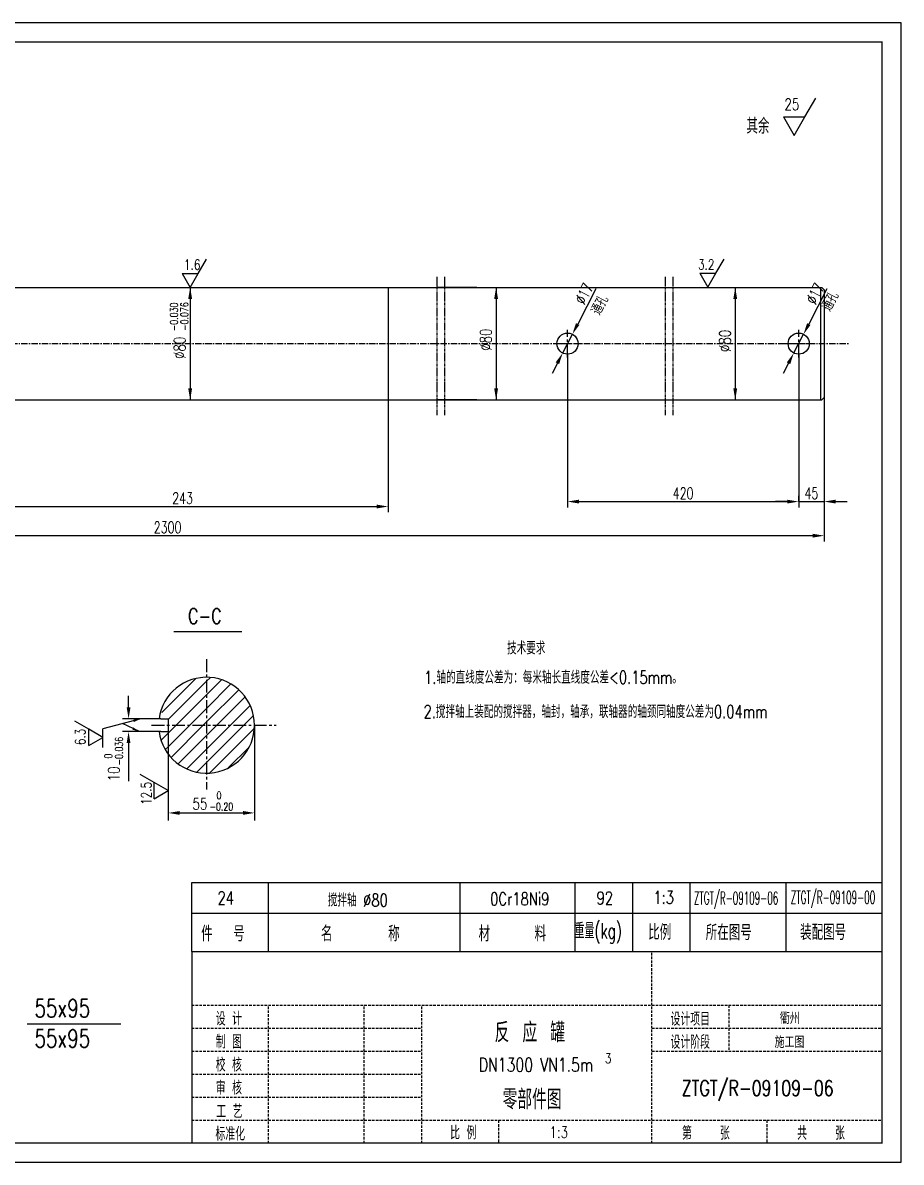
# Model space of a CAD drawing. Extents: x 10804 to 21355, y 4530 to 12940.
# Drawn here: x 17781 to 18469, y 8707 to 9598 of the extents above; entities that cross this region are included whole.
import ezdxf
from ezdxf.enums import TextEntityAlignment as Align

# ---------------------------------------------------------------- set-up
doc = ezdxf.new("R2010")
doc.units = 0
doc.header["$LTSCALE"] = 8
for name, pattern in [('CENTER', [2, 1.25, -0.25, 0.25, -0.25]), ('HIDDEN', [0.375, 0.25, -0.125]), ('PHANTOM', [2.5, 1.25, -0.25, 0.25, -0.25, 0.25, -0.25])]:
    doc.linetypes.add(name, pattern=pattern)
for name, color, linetype in [('1', 1, 'Continuous'), ('3', 7, 'HIDDEN'), ('8', 12, 'Continuous'), ('CEN', 2, 'CENTER'), ('hgjy', 7, 'Continuous'), ('K1', 4, 'Continuous'), ('MXB', 7, 'Continuous')]:
    doc.layers.add(name, color=color, linetype=linetype)
doc.styles.add('HZ', font='txt', dxfattribs={"width": 0.5, "bigfont": 'hzfs'})
doc.styles.add('hzfs', font='simplex.shx', dxfattribs={"width": 0.7, "bigfont": 'hzfs.shx'})
doc.styles.get("Standard").update_dxf_attribs({"font": 'txt', "width": 0.7, "bigfont": 'hztxt.shx'})
doc.dimstyles.get("Standard").update_dxf_attribs({"dimtxt": 0.18, "dimasz": 0.18, "dimexe": 0.18, "dimexo": 0.0625, "dimgap": 0.09, "dimtad": 0, "dimtih": 1, "dimtoh": 1, "dimdec": 4, "dimzin": 0, "dimdsep": 46, "dimtxsty": 'Standard', "dimcen": 0.09, "dimadec": 0, "dimazin": 0, "dimtfac": 1, "dimtdec": 4, "dimtofl": 0, "dimtmove": 0, "dimatfit": 3, "dimfxl": 1, "dimtolj": 1, "dimtzin": 0, "dimarcsym": 0})

# ---------------------------------------------------------------- blocks, each defined once
blk = doc.blocks.new('*D289')
at = {"color": 4, "linetype": 'ByBlock', "lineweight": -2}
for p, q in [((18067.28, 9391.03), (18067.28, 9215.21)), ((17745.79, 9303.03), (17745.79, 9215.21)), ((17754.79, 9219.71), (18058.28, 9219.71))]:
    blk.add_line(p, q, dxfattribs=at)
at = {"color": 4, "linetype": 'ByBlock'}
for points in [[(17754.79, 9221.21), (17754.79, 9218.21), (17745.79, 9219.71)], [(18058.28, 9221.21), (18058.28, 9218.21), (18067.28, 9219.71)]]:
    blk.add_solid(points, dxfattribs=at)
at = {"layer": 'Defpoints', "color": 0, "linetype": 'ByBlock'}
for p in [(18067.28, 9391.09), (17745.79, 9303.09), (18067.28, 9219.71)]:
    blk.add_point(p, dxfattribs=at)
at = {"color": 7, "linetype": 'ByBlock', "insert": (17906.53, 9226.21), "char_height": 9, "attachment_point": 5}
blk.add_mtext('\\A1;243', dxfattribs=at)
blk = doc.blocks.new('*D292')
at = {"color": 4, "linetype": 'ByBlock', "lineweight": -2}
for p, q in [((18207.63, 9338.78), (18207.63, 9219.07)), ((18388.43, 9338.78), (18388.43, 9219.07)), ((18216.63, 9223.57), (18379.43, 9223.57))]:
    blk.add_line(p, q, dxfattribs=at)
at = {"color": 4, "linetype": 'ByBlock'}
for points in [[(18216.63, 9225.07), (18216.63, 9222.07), (18207.63, 9223.57)], [(18379.43, 9225.07), (18379.43, 9222.07), (18388.43, 9223.57)]]:
    blk.add_solid(points, dxfattribs=at)
at = {"layer": 'Defpoints', "color": 0, "linetype": 'ByBlock'}
for p in [(18207.63, 9338.84), (18388.43, 9338.84), (18388.43, 9223.57)]:
    blk.add_point(p, dxfattribs=at)
at = {"color": 7, "linetype": 'ByBlock', "insert": (18298.03, 9230.07), "char_height": 9, "attachment_point": 5}
blk.add_mtext('\\A1;420', dxfattribs=at)
blk = doc.blocks.new('*D293')
at = {"color": 4, "linetype": 'ByBlock', "lineweight": -2}
for p, q in [((18408.43, 9305.03), (18408.43, 9219.07)), ((18379.43, 9223.57), (18370.43, 9223.57)), ((18388.43, 9223.63), (18388.43, 9228.07)), ((18388.43, 9223.57), (18408.43, 9223.57)), ((18417.43, 9223.57), (18426.43, 9223.57))]:
    blk.add_line(p, q, dxfattribs=at)
at = {"color": 4, "linetype": 'ByBlock'}
for points in [[(18379.43, 9225.07), (18379.43, 9222.07), (18388.43, 9223.57)], [(18417.43, 9225.07), (18417.43, 9222.07), (18408.43, 9223.57)]]:
    blk.add_solid(points, dxfattribs=at)
at = {"layer": 'Defpoints', "color": 0, "linetype": 'ByBlock'}
for p in [(18408.43, 9305.09), (18388.43, 9223.57), (18408.43, 9223.57)]:
    blk.add_point(p, dxfattribs=at)
at = {"color": 7, "linetype": 'ByBlock', "insert": (18398.43, 9230.07), "char_height": 9, "attachment_point": 5}
blk.add_mtext('\\A1;45', dxfattribs=at)
blk = doc.blocks.new('*D294')
at = {"color": 4, "linetype": 'ByBlock', "lineweight": -2}
for p, q in [((17381.15, 9318.03), (17381.15, 9192.41)), ((18408.43, 9305.03), (18408.43, 9192.41)), ((18399.43, 9196.91), (17390.15, 9196.91))]:
    blk.add_line(p, q, dxfattribs=at)
at = {"color": 4, "linetype": 'ByBlock'}
for points in [[(17390.15, 9198.41), (17390.15, 9195.41), (17381.15, 9196.91)], [(18399.43, 9198.41), (18399.43, 9195.41), (18408.43, 9196.91)]]:
    blk.add_solid(points, dxfattribs=at)
at = {"layer": 'Defpoints', "color": 0, "linetype": 'ByBlock'}
for p in [(17381.15, 9318.09), (18408.43, 9305.09), (17381.15, 9196.91)]:
    blk.add_point(p, dxfattribs=at)
at = {"color": 7, "linetype": 'ByBlock', "insert": (17894.79, 9203.41), "char_height": 9, "attachment_point": 5}
blk.add_mtext('\\A1;2300', dxfattribs=at)
blk = doc.blocks.new('*D295')
at = {"color": 4, "linetype": 'ByBlock', "lineweight": -2}
for p, q in [((18229.77, 9389.84), (18215.56, 9362.41)), ((18203.84, 9339.77), (18211.42, 9354.42)), ((18199.7, 9331.78), (18195.56, 9323.79))]:
    blk.add_line(p, q, dxfattribs=at)
at = {"color": 4, "linetype": 'ByBlock'}
for points in [[(18214.23, 9363.1), (18216.9, 9361.72), (18211.42, 9354.42)], [(18198.36, 9332.47), (18201.03, 9331.09), (18203.84, 9339.77)]]:
    blk.add_solid(points, dxfattribs=at)
at = {"layer": 'Defpoints', "color": 0, "linetype": 'ByBlock'}
for p in [(18211.42, 9354.42), (18203.84, 9339.77)]:
    blk.add_point(p, dxfattribs=at)
at = {"color": 7, "linetype": 'ByBlock', "insert": (18220.54, 9386.16), "char_height": 9, "attachment_point": 5, "rotation": 62.61617}
blk.add_mtext('\\A1;%%C17', dxfattribs=at)
blk = doc.blocks.new('*D296')
at = {"color": 4, "linetype": 'ByBlock', "lineweight": -2}
for p, q in [((18410.57, 9389.84), (18396.36, 9362.41)), ((18384.63, 9339.77), (18392.22, 9354.42)), ((18380.49, 9331.78), (18376.35, 9323.79))]:
    blk.add_line(p, q, dxfattribs=at)
at = {"color": 4, "linetype": 'ByBlock'}
for points in [[(18395.03, 9363.1), (18397.69, 9361.72), (18392.22, 9354.42)], [(18379.16, 9332.47), (18381.82, 9331.09), (18384.63, 9339.77)]]:
    blk.add_solid(points, dxfattribs=at)
at = {"layer": 'Defpoints', "color": 0, "linetype": 'ByBlock'}
for p in [(18392.22, 9354.42), (18384.63, 9339.77)]:
    blk.add_point(p, dxfattribs=at)
at = {"color": 7, "linetype": 'ByBlock', "insert": (18401.34, 9386.16), "char_height": 9, "attachment_point": 5, "rotation": 62.61617}
blk.add_mtext('\\A1;%%C17', dxfattribs=at)
blk = doc.blocks.new('BORDER')
for p, q in [((1, 1), (0, 1)), ((1, 0), (1, 1)), ((0, 0), (1, 0))]:
    blk.add_line(p, q)

msp = doc.modelspace()

# ---------------------------------------------------------------- linework, layer by layer
for p, q in [((18468.64254, 9597.98302), (17208.64254, 9597.98302)), ((18468.64254, 8706.98302), (18468.64254, 9597.98302)), ((17784.84493, 8815.13088), (17858.30548, 8815.13088)), ((17208.64254, 8706.98302), (18468.64254, 8706.98302))]:
    msp.add_line(p, q)
at = {"color": 7}
for p, q in [((18393.36603, 9524.43894), (18401.72277, 9538.91323)), ((18376.65256, 9524.43894), (18393.36603, 9524.43894)), ((18376.65256, 9524.43894), (18385.0093, 9509.96464)), ((18385.0093, 9509.96464), (18393.36603, 9524.43894)), ((17918.76455, 9402.05898), (17925.09542, 9413.02435)), ((18323.75662, 9402.16453), (18330.08748, 9413.1299)), ((17906.10283, 9402.05898), (17918.76455, 9402.05898)), ((17906.10283, 9402.05898), (17912.43369, 9391.0936)), ((17912.43369, 9391.0936), (17918.76455, 9402.05898)), ((18311.09489, 9402.16453), (18317.42575, 9391.19915)), ((18311.09489, 9402.16453), (18323.75662, 9402.16453)), ((18317.42575, 9391.19915), (18323.75662, 9402.16453)), ((17899.67825, 9121.86733), (17952.89794, 9121.86733)), ((17873.75568, 9053.67934), (17844.11881, 9045.9406)), ((17833.15343, 9045.51067), (17822.18806, 9051.84153)), ((17833.15343, 9032.84894), (17833.15343, 9045.51067)), ((17844.11881, 9039.17981), (17833.15343, 9045.51067)), ((17844.11881, 9031.35984), (17844.11881, 9045.9406)), ((17872.84378, 9043.67934), (17859.53528, 9049.96613)), ((17833.15343, 9032.84894), (17844.11881, 9039.17981)), ((17884.29226, 9003.89552), (17873.32689, 9010.22638)), ((17895.25764, 8997.56466), (17884.29226, 9003.89552)), ((17884.29226, 8991.23379), (17884.29226, 9003.89552)), ((17884.29226, 8991.23379), (17895.25764, 8997.56466)), ((17913.64254, 8901.74213), (18453.64254, 8901.74213))]:
    msp.add_line(p, q, dxfattribs=at)
at = {"color": 7, "linetype": 'PHANTOM', "ltscale": 0.2}
for p, q in [((18105.42921, 9399.36198), (18105.42921, 9291.22807)), ((18111.32182, 9399.36198), (18111.32182, 9291.22807)), ((18284.06729, 9399.36198), (18284.06729, 9291.22807)), ((18289.9599, 9399.36198), (18289.9599, 9291.22807))]:
    msp.add_line(p, q, dxfattribs=at)
at = {"color": 1}
for p, q in [((17745.79094, 9391.0936), (18406.4269, 9391.0936)), ((18405.4269, 9391.0936), (18405.4269, 9303.0936)), ((18406.4269, 9391.0936), (18408.4269, 9389.0936)), ((18408.4269, 9389.0936), (18408.4269, 9305.0936)), ((17745.79094, 9303.0936), (18406.4269, 9303.0936)), ((18408.4269, 9305.0936), (18406.4269, 9303.0936)), ((17889.59247, 9053.67934), (17895.25764, 9053.67934)), ((17895.25764, 9053.67934), (17895.25764, 9043.67934)), ((17889.59247, 9043.67934), (17895.25764, 9043.67934))]:
    msp.add_line(p, q, dxfattribs=at)
at = {"color": 4, "linetype": 'ByBlock'}
for p, q in [((17912.43369, 9391.0936), (17912.43369, 9303.0936)), ((18136.68194, 9391.0936), (18105.42921, 9391.0936)), ((18151.75731, 9391.0936), (18151.75731, 9303.0936)), ((18338.81318, 9391.0936), (18338.81318, 9303.0936)), ((18136.68194, 9303.0936), (18105.42921, 9303.0936)), ((17864.25051, 9062.67934), (17864.25051, 9071.67934)), ((17889.52997, 9053.67934), (17859.61167, 9053.67934)), ((17889.52997, 9043.67934), (17859.61167, 9043.67934)), ((17895.25764, 9043.67934), (17895.25764, 8974.1051)), ((17962.75764, 9048.61684), (17962.75764, 8974.1051)), ((17864.25051, 9034.67934), (17864.25051, 9025.67934)), ((17864.25051, 9025.67934), (17864.25051, 9005.06426)), ((17904.25764, 8980.1051), (17953.75764, 8980.1051))]:
    msp.add_line(p, q, dxfattribs=at)
at = {"color": 7, "linetype": 'CENTER'}
for p, q in [((18207.63015, 9336.3686), (18207.63015, 9357.8186)), ((18388.4269, 9336.3686), (18388.4269, 9357.8186)), ((17925.25764, 9100.24106), (17925.25764, 8998.5499)), ((17882.26094, 9048.67934), (17979.72013, 9048.67934))]:
    msp.add_line(p, q, dxfattribs=at)
at = {"color": 7, "linetype": 'CENTER', "ltscale": 0.5}
msp.add_line((17372.27862, 9347.0936), (18427.92416, 9347.0936), dxfattribs=at)
at = {"color": 0}
for p, q in [((17890.23099, 9058.67934), (17916.75414, 9085.2025)), ((17895.25764, 9053.09939), (17925.25764, 9083.09939)), ((17925.25764, 9083.09939), (17928.22037, 9086.06212)), ((17925.25764, 9072.49279), (17937.04385, 9084.279)), ((17925.25764, 9061.88619), (17944.33534, 9080.96388)), ((17901.4442, 9048.67934), (17925.25764, 9072.49279)), ((17925.25764, 9051.27958), (17950.44213, 9076.46408)), ((17933.264, 9048.67934), (17955.4734, 9070.88875)), ((17912.0508, 9048.67934), (17925.25764, 9061.88619)), ((17943.8706, 9048.67934), (17959.39383, 9064.20257)), ((17954.4772, 9048.67934), (17961.99612, 9056.19826)), ((17889.65799, 9036.89313), (17901.4442, 9048.67934)), ((17895.25764, 9031.88619), (17912.0508, 9048.67934)), ((17897.47291, 9023.49485), (17922.6574, 9048.67934)), ((17922.6574, 9048.67934), (17925.25764, 9051.27958)), ((17925.25764, 9040.67298), (17933.264, 9048.67934)), ((17925.25764, 9030.06638), (17943.8706, 9048.67934)), ((17925.25764, 9019.45978), (17954.4772, 9048.67934)), ((17927.66089, 9011.25643), (17962.68055, 9046.27609)), ((17903.04824, 9018.46358), (17925.25764, 9040.67298)), ((17892.9731, 9029.60165), (17895.25764, 9031.88619)), ((17909.73441, 9014.54315), (17925.25764, 9030.06638)), ((17942.27287, 9015.26181), (17958.67518, 9031.66411)), ((17917.73872, 9011.94086), (17925.25764, 9019.45978))]:
    msp.add_line(p, q, dxfattribs=at)
at = {"color": 1}
for centre in [(18207.63015, 9347.0936), (18388.4269, 9347.0936)]:
    msp.add_circle(centre, 8.25, dxfattribs=at)
msp.add_arc((17925.25764, 9048.67934), 37.5, 187.66225566, 172.33774434, dxfattribs=at)
at = {"color": 4, "linetype": 'ByBlock'}
for points in [[(17910.93369, 9382.0936), (17913.93369, 9382.0936), (17912.43369, 9391.0936)], [(18150.25731, 9382.0936), (18153.25731, 9382.0936), (18151.75731, 9391.0936)], [(18337.31318, 9382.0936), (18340.31318, 9382.0936), (18338.81318, 9391.0936)], [(17910.93369, 9312.0936), (17913.93369, 9312.0936), (17912.43369, 9303.0936)], [(18150.25731, 9312.0936), (18153.25731, 9312.0936), (18151.75731, 9303.0936)], [(18337.31318, 9312.0936), (18340.31318, 9312.0936), (18338.81318, 9303.0936)], [(17862.75051, 9062.67934), (17865.75051, 9062.67934), (17864.25051, 9053.67934)], [(17862.75051, 9034.67934), (17865.75051, 9034.67934), (17864.25051, 9043.67934)], [(17904.25764, 8981.6051), (17904.25764, 8978.6051), (17895.25764, 8980.1051)], [(17953.75764, 8981.6051), (17953.75764, 8978.6051), (17962.75764, 8980.1051)]]:
    msp.add_solid(points, dxfattribs=at)
at = {"color": 7, "linetype": 'ByBlock'}
for points in [[(17868.45039, 9051.23947), (17867.94585, 9053.09199), (17873.75568, 9053.67934)], [(17867.21644, 9045.23892), (17868.02643, 9046.9797), (17872.84378, 9043.67934)]]:
    msp.add_solid(points, dxfattribs=at)
at = {"layer": '1', "color": 1}
for q in [(17913.64254, 8721.74213), (18453.64254, 8871.74213)]:
    msp.add_line((17913.64254, 8871.74213), q, dxfattribs=at)
at = {"layer": '3'}
for p, q in [((18273.64254, 8721.74213), (18273.64254, 8871.74213)), ((17913.64254, 8829.74213), (18453.64254, 8829.74213)), ((17973.64254, 8721.74213), (17973.64254, 8829.74213)), ((18048.64254, 8721.74213), (18048.64254, 8829.74213)), ((18093.64254, 8721.74213), (18093.64254, 8829.74213)), ((18333.78473, 8829.74213), (18333.78473, 8793.74213)), ((17913.64254, 8811.74213), (18093.64254, 8811.74213)), ((18273.64254, 8811.74213), (18453.64254, 8811.74213)), ((17913.64254, 8793.74213), (18093.64254, 8793.74213)), ((18273.64254, 8793.74213), (18453.64254, 8793.74213)), ((17913.64254, 8775.74213), (18093.64254, 8775.74213)), ((17913.64254, 8757.74213), (18093.64254, 8757.74213)), ((17913.64254, 8739.74213), (18453.64254, 8739.74213)), ((18153.64254, 8739.74213), (18153.64254, 8721.74213)), ((18363.64254, 8739.74213), (18363.64254, 8721.74213))]:
    msp.add_line(p, q, dxfattribs=at)
at = {"layer": 'CEN'}
for p, q in [((18196.90515, 9347.0936), (18218.35515, 9347.0936)), ((18377.7019, 9347.0936), (18399.1519, 9347.0936))]:
    msp.add_line(p, q, dxfattribs=at)
at = {"layer": 'Defpoints', "color": 0, "linetype": 'ByBlock'}
for p in [(18154.03538, 9391.0936), (18341.09125, 9391.0936), (18151.75731, 9303.0936), (18154.03538, 9303.0936), (18338.81318, 9303.0936), (18341.09125, 9303.0936), (17889.11556, 9058.67934), (17889.59247, 9053.67934), (17864.25051, 9043.67934), (17889.59247, 9043.67934), (17895.25764, 9043.67934), (17962.75764, 9048.67934), (17962.75764, 8980.1051)]:
    msp.add_point(p, dxfattribs=at)
at = {"layer": 'K1', "color": 1}
for p, q in [((17913.64254, 8925.74213), (18453.64254, 8925.74213)), ((17913.64254, 8871.74213), (17913.64254, 8925.74213))]:
    msp.add_line(p, q, dxfattribs=at)
at = {"layer": 'K1', "color": 7}
for p, q in [((17973.64254, 8871.74213), (17973.64254, 8925.74213)), ((18123.64254, 8871.74213), (18123.64254, 8925.74213)), ((18213.64254, 8871.74213), (18213.64254, 8925.74213)), ((18258.64254, 8871.74213), (18258.64254, 8925.74213)), ((18303.64254, 8871.74213), (18303.64254, 8925.74213)), ((18378.64254, 8871.74213), (18378.64254, 8925.74213))]:
    msp.add_line(p, q, dxfattribs=at)
at = {"layer": 'K1', "const_width": 1.2}
msp.add_lwpolyline([(18453.64254, 8721.98302), (18453.64254, 9582.98302), (17283.64254, 9582.98302), (17283.64254, 8721.98302)], close=True, dxfattribs=at)

# ---------------------------------------------------------------- block references
at = {"xscale": 1260, "yscale": 891, "zscale": 1260}
msp.add_blockref('BORDER', (17208.64254, 8706.98302), dxfattribs=at)

# ---------------------------------------------------------------- texts
at = {"color": 7}
for s, height, width, p in [('25', 9, 0.75, (18377.31222, 9529.70449)), ('1.6', 8, 0.75, (17907.61576, 9404.83987)), ('3.2', 8, 0.75, (18309.72758, 9404.98467)), ('ZTGT/R-09109-06', 10, 0.5, (18306.47067, 8908.53818)), ('ZTGT/R-09109-00', 10, 0.5, (18382.26995, 8909.14173))]:
    msp.add_text(s, height=height, dxfattribs=dict(at, width=width)).set_placement(p)
for s, height, style, width, p in [('其余', 12, 'HZ', 0.75, (18347.56863, 9511.2614)), ('C-C', 12, 'hzfs', 0.75, (17910.77417, 9128.00897)), ('技术要求', 10, 'hzfs', 0.75, (18160.31408, 9104.03686)), ('1.轴的直线度公差为：每米轴长直线度公差<0.15mm。', 10, 'hzfs', 0.75, (18095.44972, 9081.1172)), ('2.搅拌轴上装配的搅拌器，轴封，轴承，联轴器的轴颈同轴度公差为0.04mm', 10, 'hzfs', 0.75, (18095.0304, 9054.29385)), ('0', 6, 'hzfs', 0.75, (17933.05411, 8990.8284)), ('-0.20', 6, 'hzfs', 0.75, (17927.6139, 8981.99667)), ('1:3', 10, 'hzfs', 0.75, (18274.80959, 8909.07468)), ('24', 10, 'hzfs', 0.75, (17933.8347, 8908.6048)), ('搅拌轴 %%C80', 10, 'hzfs', 0.75, (18020.10264, 8906.92866)), ('0Cr18Ni9', 10, 'hzfs', 0.75, (18147.11752, 8907.86036)), ('92', 10, 'hzfs', 0.75, (18230.34636, 8908.53818)), ('件  号', 12, 'HZ', 0.75, (17921.01132, 8879.63298)), ('名     称', 12, 'HZ', 0.75, (18014.73159, 8879.63298)), ('材    料', 12, 'HZ', 0.75, (18137.98626, 8879.63297)), ('重量(kg)', 12, 'HZ', 0.65, (18213.03503, 8881.94033)), ('比例', 12, 'HZ', 0.75, (18270.71029, 8880.78633)), ('所在图号', 12, 'HZ', 0.75, (18315.72105, 8880.5904)), ('装配图号', 12, 'HZ', 0.75, (18389.58486, 8880.78633)), ('55x95', 14, 'hzfs', 0.75, (17790.64668, 8820.38631)), ('55x95', 14, 'hzfs', 0.75, (17790.64668, 8796.76305))]:
    msp.add_text(s, height=height, dxfattribs=dict(at, style=style, width=width)).set_placement(p)
at = {"color": 7, "width": 0.75}
for s, height, p in [('-0.030', 6, (17902.77856, 9356.82795)), ('-0.076', 6, (17910.99482, 9357.08261)), ('%%c80', 9, (18148.18341, 9341.47388)), ('%%c80', 9, (18335.23928, 9340.5623)), ('%%c80', 9, (17908.67863, 9335.1141))]:
    msp.add_text(s, height=height, rotation=90, dxfattribs=at).set_placement(p)
at = {"color": 7, "style": 'hzfs', "width": 0.75}
for s, height, p in [('6.3', 8, (17830.44758, 9033.10481)), ('-0.036', 6, (17859.75992, 9017.26874)), ('0', 6, (17851.31865, 9022.63555)), ('12.5', 8, (17882.08793, 8986.39508))]:
    msp.add_text(s, height=height, rotation=90, dxfattribs=at).set_placement(p)
at = {"color": 7, "linetype": 'ByBlock', "style": 'hzfs', "width": 0.75}
msp.add_text('10', height=9, rotation=90, dxfattribs=at).set_placement((17852.73104, 9010.63649), align=Align.MIDDLE_CENTER)
msp.add_text('55', height=9, dxfattribs=at).set_placement((17920.04496, 8987.25598), align=Align.MIDDLE_CENTER)
at = {"width": 0.75}
for s, height, style, p in [('反 应 罐', 15.36, 'HZ', (18150.56859, 8800.76719)), ('DN1300 VN1.5m', 10.752, 'hzfs', (18138.17024, 8777.79359)), ('零部件图', 15.36, 'hzfs', (18156.85238, 8748.41831))]:
    msp.add_text(s, height=height, dxfattribs=dict(at, style=style)).set_placement(p)
at = {"style": 'hzfs', "width": 0.75}
msp.add_text('3', height=7.68, dxfattribs=at).set_placement((18239.38181, 8784.41835), align=Align.CENTER)
at = {"color": 7, "linetype": 'ByBlock', "char_height": 9, "attachment_point": 5, "rotation": 62.61616848, "style": 'hzfs'}
for insert in [(18232.69977, 9377.35742), (18412.90187, 9380.20832)]:
    msp.add_mtext('通孔', dxfattribs=dict(at, insert=insert))
at = {"layer": '8', "color": 7, "style": 'hzfs', "width": 0.7}
for s, p in [('设 计', (17932.4641, 8813.89206)), ('设计项目', (18288.18509, 8813.66396)), ('制 图', (17932.4641, 8795.89206)), ('设计阶段', (18288.18509, 8795.66396)), ('校 核', (17932.4641, 8777.89206)), ('审 核', (17932.4641, 8759.89206)), ('工 艺', (17932.88159, 8741.46207)), ('标准化', (17932.20687, 8723.89206)), ('比 例', (18115.7939, 8724.74213)), ('第    张', (18297.18792, 8724.53899)), ('共    张', (18387.18792, 8724.53899))]:
    msp.add_text(s, height=10.5, dxfattribs=at).set_placement(p)
at = {"layer": 'hgjy', "style": 'hzfs', "width": 0.75}
msp.add_text('ZTGT/R-09109-06', height=12, dxfattribs=at).set_placement((18296.94202, 8758.90558))
at = {"layer": 'MXB', "style": 'hzfs', "width": 0.75}
for s, p in [('衢州', (18381.4211, 8815.01325)), ('施工图', (18381.22796, 8796.38015)), ('1:3', (18200.77091, 8725.9361))]:
    msp.add_text(s, height=9, dxfattribs=at).set_placement(p, align=Align.CENTER)

# ---------------------------------------------------------------- dimensions: what is measured, and where the dimension line sits
at = {"color": 7, "linetype": 'ByBlock'}
for p1, p2, picture, middle in [((18203.83557, 9339.76806), (18211.42473, 9354.41915), '*D295', (18226.31559, 9383.16638)), ((18384.63232, 9339.76806), (18392.22148, 9354.41915), '*D296', (18407.11233, 9383.16638))]:
    dim = msp.add_diameter_dim_2p(p1=p1, p2=p2, text='%%C17', dimstyle='Standard', override={"dimtxt": 9, "dimasz": 9, "dimexe": 4.5, "dimgap": 2, "dimtad": 1, "dimtih": 0, "dimtoh": 0, "dimrnd": 0.1, "dimzin": 8, "dimclrd": 4, "dimclre": 4, "dimclrt": 7, "dimtofl": 1, "dimtzin": 8}, dxfattribs=at)
    dim.commit()
    dim.dimension.update_dxf_attribs({"geometry": picture, "text_midpoint": middle, "dimtype": 163})
for base, p1, p2, text, override, picture, middle in [((18067.27893, 9219.70627), (17745.79094, 9303.0936), (18067.27893, 9391.0936), '243', {"dimtxt": 9, "dimasz": 9, "dimexe": 4.5, "dimgap": 2, "dimtad": 1, "dimtih": 0, "dimtoh": 0, "dimrnd": 0.1, "dimzin": 8, "dimclrd": 4, "dimclre": 4, "dimclrt": 7, "dimtmove": 2, "dimtzin": 8}, '*D289', (17906.53493, 9226.20627)), ((18388.4269, 9223.57231), (18207.63015, 9338.8436), (18388.4269, 9338.8436), '420', {"dimtxt": 9, "dimasz": 9, "dimexe": 4.5, "dimgap": 2, "dimtad": 1, "dimtih": 0, "dimtoh": 0, "dimrnd": 0.1, "dimzin": 8, "dimclrd": 4, "dimclre": 4, "dimclrt": 7, "dimtmove": 2, "dimtzin": 8}, '*D292', (18298.02852, 9230.07231)), ((17381.15461, 9196.91425), (18408.4269, 9305.0936), (17381.15461, 9318.0936), '2300', {"dimtxt": 9, "dimasz": 9, "dimexe": 4.5, "dimgap": 2, "dimtad": 1, "dimtih": 0, "dimtoh": 0, "dimrnd": 0.1, "dimzin": 8, "dimclrd": 4, "dimclre": 4, "dimclrt": 7, "dimtmove": 2, "dimtzin": 8}, '*D294', (17894.79075, 9203.41425)), ((18408.4269, 9223.57231), (18388.4269, 9223.57231), (18408.4269, 9305.0936), '45', {"dimtxt": 9, "dimasz": 9, "dimexe": 4.5, "dimgap": 2, "dimtad": 1, "dimtih": 0, "dimtoh": 0, "dimrnd": 0.1, "dimzin": 8, "dimclrd": 4, "dimclre": 4, "dimclrt": 7, "dimtofl": 1, "dimtzin": 8}, '*D293', (18398.4269, 9230.07231))]:
    dim = msp.add_linear_dim(base=base, p1=p1, p2=p2, text=text, dimstyle='Standard', override=override, dxfattribs=at)
    dim.commit()
    dim.dimension.update_dxf_attribs({"geometry": picture, "text_midpoint": middle})

doc.saveas('drawing.dxf')
